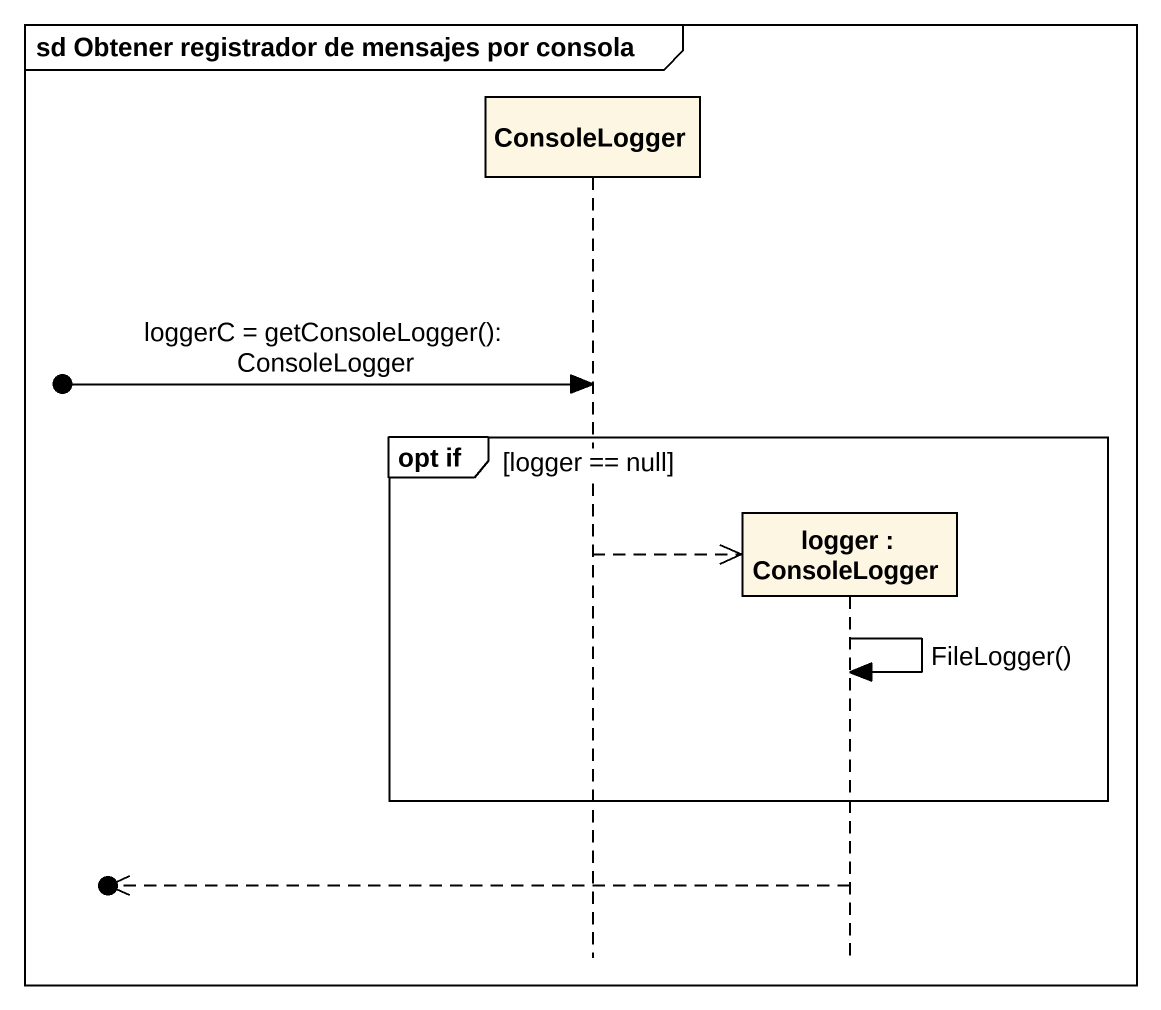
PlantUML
@startuml
mainframe sd Obtener registrador de mensajes por consola
hide footbox
participant ConsoleLogger
participant "logger : ConsoleLogger" as logger

[o-> ConsoleLogger : loggerC = getConsoleLogger(): ConsoleLogger
group opt if [logger == null]
  ConsoleLogger -->> logger **
  logger -> logger : FileLogger()
end
[o<<-- logger
@enduml
